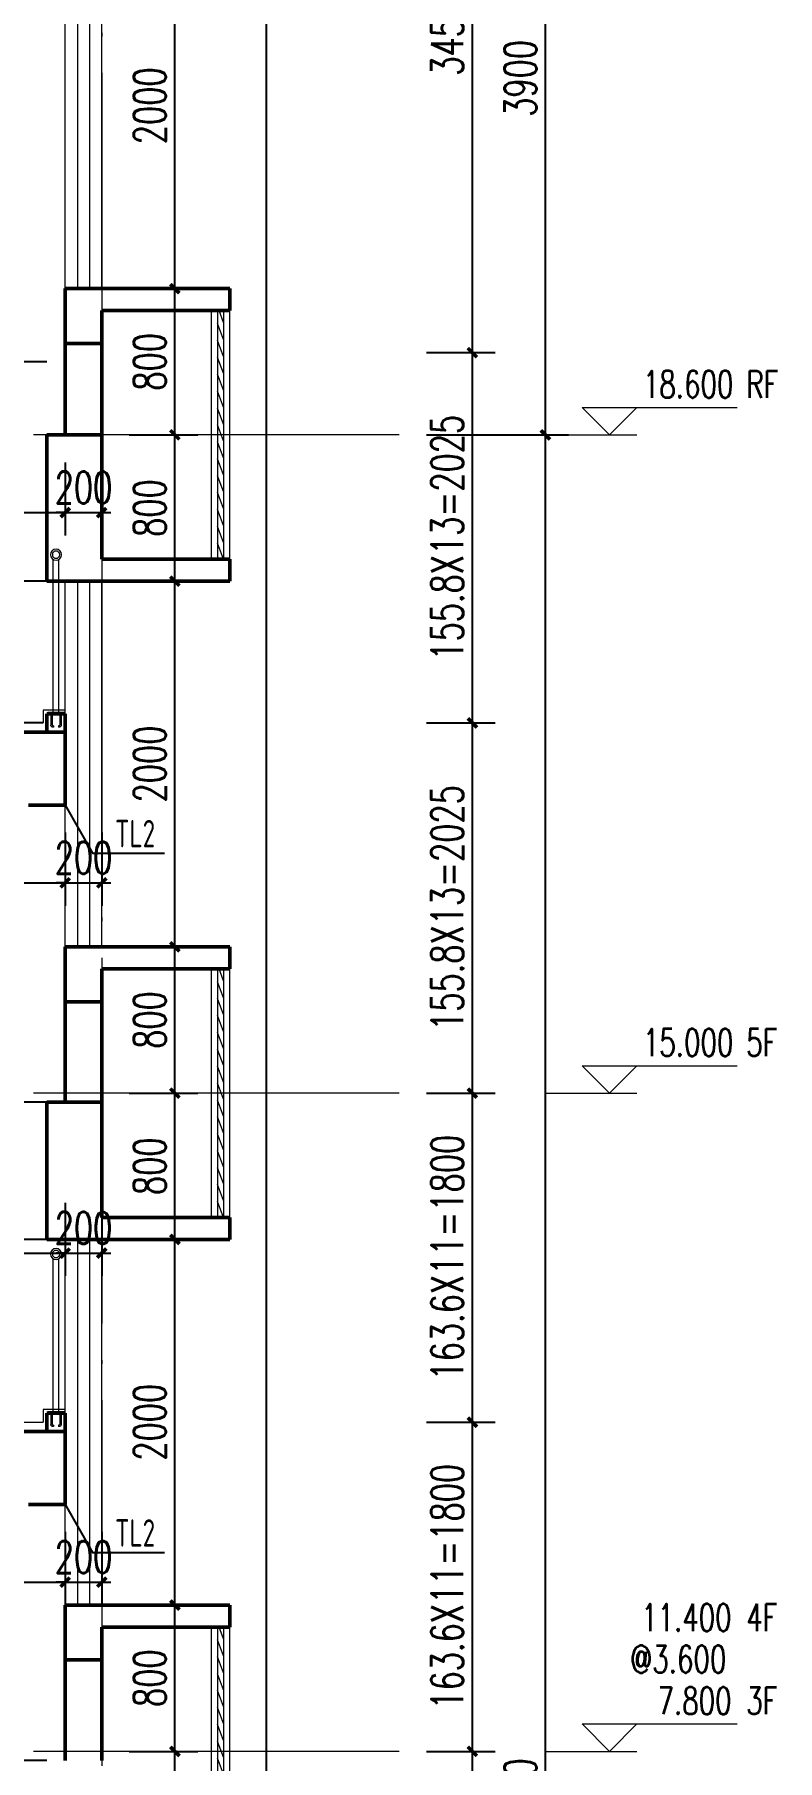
# Model space of a CAD drawing. Extents: x 3968514 to 5230306, y -516551 to -228246.
# Drawn here: x 5146076 to 5150140, y -477822 to -468382 of the extents above; entities that cross this region are included whole.
import ezdxf
from ezdxf.enums import TextEntityAlignment as Align

# ---------------------------------------------------------------- set-up
doc = ezdxf.new("R2010")
doc.units = 0
doc.header["$LTSCALE"] = 1000
doc.header["$MEASUREMENT"] = 0
doc.linetypes.add('DOTE', pattern=[2.42, 2, -0.2, 0.02, -0.2])
for name, color, linetype, lineweight in [('2-立面栏杆', 109, 'Continuous', 9), ('3-粉刷线', 71, 'Continuous', 13), ('DIM_ELEV', 3, 'Continuous', 15), ('DOTE', 1, 'DOTE', 9), ('PUB_DIM', 3, 'Continuous', 15), ('WALL', 140, 'Continuous', 50), ('WINDOW', 2, 'Continuous', 20)]:
    doc.layers.add(name, color=color, linetype=linetype, lineweight=lineweight)
for name, color, linetype in [('JG-大样-文字', 3, 'Continuous'), ('PUB_TEXT', 7, 'Continuous'), ('S_E_STAIR', 4, 'Continuous'), ('STAIR', 2, 'Continuous')]:
    doc.layers.add(name, color=color, linetype=linetype)
doc.styles.add('_TCH_DIM', font='SIMPLEX', dxfattribs={"bigfont": 'GBCBIG'})
doc.styles.add('DIM_FONT', font='SIMPLEX', dxfattribs={"width": 0.7, "bigfont": 'GBCBIG'})
doc.styles.add('TSSD', font='tssdeng.shx', dxfattribs={"bigfont": 'hztxt.shx'})
doc.dimstyles.new('_TCH_ARCH&&50', dxfattribs={"dimscale": 0.5, "dimtxt": 350, "dimasz": 100, "dimexe": 250, "dimexo": 300, "dimgap": 100, "dimtad": 1, "dimdec": 0, "dimzin": 0, "dimdsep": 46, "dimtxsty": 'DIM_FONT', "dimblk": 'ARCHTICK', "dimcen": 0.09, "dimclrt": 7, "dimazin": 2, "dimtfac": 1, "dimtdec": 0, "dimtix": 1, "dimtmove": 2, "dimatfit": 3, "dimfxl": 1, "dimtolj": 1, "dimtzin": 0, "dimarcsym": 0})

# ---------------------------------------------------------------- blocks, each defined once
blk = doc.blocks.new('A$C08226AEC')
at = {"layer": '2-立面栏杆'}
h = blk.add_hatch(dxfattribs=at)
h.set_pattern_fill('ANSI32', color=256, scale=2, style=0)
h.set_pattern_definition([(45, (-6375743.095, 2508446.9335), (-6.735192091, 6.735192091), []), (45, (-6375738.605, 2508446.9335), (-6.735192091, 6.735192091), [])])
h.paths.add_polyline_path([(-194.9, 226), (-194.9, 220), (-104.9, 220), (-104.9, 226)])
for p, q in [((-178.9, 220), (-178.9, 158)), ((-170.9, 220), (-170.9, 158)), ((-128.9, 220), (-128.9, 158)), ((-120.9, 220), (-120.9, 158)), ((-166.9, 154), (-162.9, 154)), ((-166.9, 146), (-162.9, 146)), ((-162.9, 154), (-162.9, 146)), ((-136.9, 154), (-136.9, 146)), ((-136.9, 154), (-132.9, 154)), ((-136.9, 146), (-132.9, 146))]:
    blk.add_line(p, q, dxfattribs=at)
for points in [[(-164.9, 226), (-164.9, 1064)], [(-134.9, 226), (-134.9, 1064)]]:
    blk.add_lwpolyline(points, dxfattribs=at)
blk.add_lwpolyline([(-194.9, 226), (-104.9, 226), (-104.9, 220), (-194.9, 220)], close=True, dxfattribs=at)
for radius in [30, 20]:
    blk.add_circle((-149.9, 1090), radius, dxfattribs=at)
for centre, radius, start, end in [((-166.9, 158), 12, 180, 270), ((-166.9, 158), 4, 180, 270), ((-132.9, 158), 4, 270, 0), ((-132.9, 158), 12, 270, 0)]:
    blk.add_arc(centre, radius, start, end, dxfattribs=at)
at = {"layer": 'WALL'}
for p, q in [((-99.9, 220), (-199.9, 220)), ((-199.9, 220), (-199.9, 120)), ((-99.9, 120), (-99.9, 220)), ((-199.9, 120), (-99.9, 120))]:
    blk.add_line(p, q, dxfattribs=at)
blk = doc.blocks.new('$TCHSYS$WIN2D')
for p, q in [((-0.5, 0.5), (0.5, 0.5)), ((-0.5, 0.5), (-0.5, -0.5)), ((0.5, 0.5), (0.5, -0.5)), ((0.5, 0.1667), (-0.5, 0.1667)), ((0.5, -0.1667), (-0.5, -0.1667)), ((-0.5, -0.5), (0.5, -0.5))]:
    blk.add_line(p, q)
blk = doc.blocks.new('$WINLIB2D$00000039')
at = {"color": 0}
for points in [[(-0.5, 0.5), (-0.5, -0.5)], [(0.5, 0.5), (-0.5, 0.5)], [(0.5, -0.5), (0.5, 0.5)], [(-0.5, 0.1667), (0.5, 0.1667)], [(-0.3839, -0.1667), (-0.448, 0.1667)], [(-0.3159, -0.1667), (-0.38, 0.1667)], [(-0.2479, -0.1667), (-0.312, 0.1667)], [(-0.1799, -0.1667), (-0.244, 0.1667)], [(-0.1119, -0.1667), (-0.176, 0.1667)], [(-0.0439, -0.1667), (-0.108, 0.1667)], [(0.0241, -0.1667), (-0.04, 0.1667)], [(0.0921, -0.1667), (0.028, 0.1667)], [(0.16, -0.1667), (0.0959, 0.1667)], [(0.228, -0.1667), (0.1639, 0.1667)], [(0.296, -0.1667), (0.2319, 0.1667)], [(0.364, -0.1667), (0.2999, 0.1667)], [(0.432, -0.1667), (0.3679, 0.1667)], [(0.5, -0.1667), (0.4359, 0.1667)], [(-0.4519, -0.1667), (-0.5, 0.0836)], [(-0.5, -0.1667), (0.5, -0.1667)], [(0.5, -0.5), (-0.5, -0.5)]]:
    blk.add_lwpolyline(points, dxfattribs=at)
blk = doc.blocks.new('_ArchTick')
at = {"color": 0, "linetype": 'ByBlock', "const_width": 0.4}
blk.add_lwpolyline([(-0.5, -0.5), (0.5, 0.5)], dxfattribs=at)
blk = doc.blocks.new('*D897')
at = {"layer": 'Defpoints', "color": 0, "transparency": 16777216}
for p in [(5146443.6, -477771.7), (5146843.6, -477771.7), (5146443.6, -478571.6)]:
    blk.add_point(p, dxfattribs=at)
at = {"layer": 'PUB_DIM', "color": 0, "lineweight": -2, "transparency": 16777216}
for p, q in [((5146593.6, -477771.7), (5146968.6, -477771.7)), ((5146843.6, -478571.6), (5146843.6, -477771.7)), ((5146593.6, -478571.6), (5146968.6, -478571.6))]:
    blk.add_line(p, q, dxfattribs=at)
at = {"layer": 'PUB_DIM', "color": 0, "lineweight": -2, "transparency": 16777216, "xscale": 50, "yscale": 50, "zscale": 50}
for p, rotation in [((5146843.6, -477771.7), 90), ((5146843.6, -478571.6), 270)]:
    blk.add_blockref('_ArchTick', p, dxfattribs=dict(at, rotation=rotation))
at = {"layer": 'PUB_DIM', "color": 7, "transparency": 16777216, "insert": (5146706.1, -478171.7), "char_height": 175, "attachment_point": 5, "rotation": 90, "style": 'DIM_FONT'}
blk.add_mtext('\\A1;800', dxfattribs=at)
blk = doc.blocks.new('*D898')
at = {"layer": 'Defpoints', "color": 0, "transparency": 16777216}
for p in [(5146443.6, -476971.6), (5146843.6, -476971.6), (5146443.6, -477771.7)]:
    blk.add_point(p, dxfattribs=at)
at = {"layer": 'PUB_DIM', "color": 0, "lineweight": -2, "transparency": 16777216}
for p, q in [((5146593.6, -476971.6), (5146968.6, -476971.6)), ((5146843.6, -477771.7), (5146843.6, -476971.6)), ((5146593.6, -477771.7), (5146968.6, -477771.7))]:
    blk.add_line(p, q, dxfattribs=at)
at = {"layer": 'PUB_DIM', "color": 0, "lineweight": -2, "transparency": 16777216, "xscale": 50, "yscale": 50, "zscale": 50}
for p, rotation in [((5146843.6, -476971.6), 90), ((5146843.6, -477771.7), 270)]:
    blk.add_blockref('_ArchTick', p, dxfattribs=dict(at, rotation=rotation))
at = {"layer": 'PUB_DIM', "color": 7, "transparency": 16777216, "insert": (5146706.1, -477371.6), "char_height": 175, "attachment_point": 5, "rotation": 90, "style": 'DIM_FONT'}
blk.add_mtext('\\A1;800', dxfattribs=at)
blk = doc.blocks.new('*D899')
at = {"layer": 'Defpoints', "color": 0, "transparency": 16777216}
for p in [(5146443.6, -474971.7), (5146843.6, -474971.7), (5146443.6, -476971.6)]:
    blk.add_point(p, dxfattribs=at)
at = {"layer": 'PUB_DIM', "color": 0, "lineweight": -2, "transparency": 16777216}
for p, q in [((5146593.6, -474971.7), (5146968.6, -474971.7)), ((5146843.6, -476971.6), (5146843.6, -474971.7)), ((5146593.6, -476971.6), (5146968.6, -476971.6))]:
    blk.add_line(p, q, dxfattribs=at)
at = {"layer": 'PUB_DIM', "color": 0, "lineweight": -2, "transparency": 16777216, "xscale": 50, "yscale": 50, "zscale": 50}
for p, rotation in [((5146843.6, -474971.7), 90), ((5146843.6, -476971.6), 270)]:
    blk.add_blockref('_ArchTick', p, dxfattribs=dict(at, rotation=rotation))
at = {"layer": 'PUB_DIM', "color": 7, "transparency": 16777216, "insert": (5146706.1, -475971.6), "char_height": 175, "attachment_point": 5, "rotation": 90, "style": 'DIM_FONT'}
blk.add_mtext('\\A1;2000', dxfattribs=at)
blk = doc.blocks.new('*D900')
at = {"layer": 'Defpoints', "color": 0, "transparency": 16777216}
for p in [(5146443.6, -474171.7), (5146843.6, -474171.7), (5146443.6, -474971.7)]:
    blk.add_point(p, dxfattribs=at)
at = {"layer": 'PUB_DIM', "color": 0, "lineweight": -2, "transparency": 16777216}
for p, q in [((5146593.6, -474171.7), (5146968.6, -474171.7)), ((5146843.6, -474971.7), (5146843.6, -474171.7)), ((5146593.6, -474971.7), (5146968.6, -474971.7))]:
    blk.add_line(p, q, dxfattribs=at)
at = {"layer": 'PUB_DIM', "color": 0, "lineweight": -2, "transparency": 16777216, "xscale": 50, "yscale": 50, "zscale": 50}
for p, rotation in [((5146843.6, -474171.7), 90), ((5146843.6, -474971.7), 270)]:
    blk.add_blockref('_ArchTick', p, dxfattribs=dict(at, rotation=rotation))
at = {"layer": 'PUB_DIM', "color": 7, "transparency": 16777216, "insert": (5146706.1, -474571.7), "char_height": 175, "attachment_point": 5, "rotation": 90, "style": 'DIM_FONT'}
blk.add_mtext('\\A1;800', dxfattribs=at)
blk = doc.blocks.new('*D901')
at = {"layer": 'Defpoints', "color": 0, "transparency": 16777216}
for p in [(5146443.6, -473371.7), (5146843.6, -473371.7), (5146443.6, -474171.7)]:
    blk.add_point(p, dxfattribs=at)
at = {"layer": 'PUB_DIM', "color": 0, "lineweight": -2, "transparency": 16777216}
for p, q in [((5146593.6, -473371.7), (5146968.6, -473371.7)), ((5146843.6, -474171.7), (5146843.6, -473371.7)), ((5146593.6, -474171.7), (5146968.6, -474171.7))]:
    blk.add_line(p, q, dxfattribs=at)
at = {"layer": 'PUB_DIM', "color": 0, "lineweight": -2, "transparency": 16777216, "xscale": 50, "yscale": 50, "zscale": 50}
for p, rotation in [((5146843.6, -473371.7), 90), ((5146843.6, -474171.7), 270)]:
    blk.add_blockref('_ArchTick', p, dxfattribs=dict(at, rotation=rotation))
at = {"layer": 'PUB_DIM', "color": 7, "transparency": 16777216, "insert": (5146706.1, -473771.7), "char_height": 175, "attachment_point": 5, "rotation": 90, "style": 'DIM_FONT'}
blk.add_mtext('\\A1;800', dxfattribs=at)
blk = doc.blocks.new('*D902')
at = {"layer": 'Defpoints', "color": 0, "transparency": 16777216}
for p in [(5146443.6, -471371.7), (5146843.6, -471371.7), (5146443.6, -473371.7)]:
    blk.add_point(p, dxfattribs=at)
at = {"layer": 'PUB_DIM', "color": 0, "lineweight": -2, "transparency": 16777216}
for p, q in [((5146593.6, -471371.7), (5146968.6, -471371.7)), ((5146843.6, -473371.7), (5146843.6, -471371.7)), ((5146593.6, -473371.7), (5146968.6, -473371.7))]:
    blk.add_line(p, q, dxfattribs=at)
at = {"layer": 'PUB_DIM', "color": 0, "lineweight": -2, "transparency": 16777216, "xscale": 50, "yscale": 50, "zscale": 50}
for p, rotation in [((5146843.6, -471371.7), 90), ((5146843.6, -473371.7), 270)]:
    blk.add_blockref('_ArchTick', p, dxfattribs=dict(at, rotation=rotation))
at = {"layer": 'PUB_DIM', "color": 7, "transparency": 16777216, "insert": (5146706.1, -472371.7), "char_height": 175, "attachment_point": 5, "rotation": 90, "style": 'DIM_FONT'}
blk.add_mtext('\\A1;2000', dxfattribs=at)
blk = doc.blocks.new('*D903')
at = {"layer": 'Defpoints', "color": 0, "transparency": 16777216}
for p in [(5146443.6, -470571.7), (5146843.6, -470571.7), (5146443.6, -471371.7)]:
    blk.add_point(p, dxfattribs=at)
at = {"layer": 'PUB_DIM', "color": 0, "lineweight": -2, "transparency": 16777216}
for p, q in [((5146593.6, -470571.7), (5146968.6, -470571.7)), ((5146843.6, -471371.7), (5146843.6, -470571.7)), ((5146593.6, -471371.7), (5146968.6, -471371.7))]:
    blk.add_line(p, q, dxfattribs=at)
at = {"layer": 'PUB_DIM', "color": 0, "lineweight": -2, "transparency": 16777216, "xscale": 50, "yscale": 50, "zscale": 50}
for p, rotation in [((5146843.6, -470571.7), 90), ((5146843.6, -471371.7), 270)]:
    blk.add_blockref('_ArchTick', p, dxfattribs=dict(at, rotation=rotation))
at = {"layer": 'PUB_DIM', "color": 7, "transparency": 16777216, "insert": (5146706.1, -470971.7), "char_height": 175, "attachment_point": 5, "rotation": 90, "style": 'DIM_FONT'}
blk.add_mtext('\\A1;800', dxfattribs=at)
blk = doc.blocks.new('*D904')
at = {"layer": 'Defpoints', "color": 0, "transparency": 16777216}
for p in [(5146443.6, -469771.7), (5146843.6, -469771.7), (5146443.6, -470571.7)]:
    blk.add_point(p, dxfattribs=at)
at = {"layer": 'PUB_DIM', "color": 0, "lineweight": -2, "transparency": 16777216}
for p, q in [((5146593.6, -469771.7), (5146968.6, -469771.7)), ((5146843.6, -470571.7), (5146843.6, -469771.7)), ((5146593.6, -470571.7), (5146968.6, -470571.7))]:
    blk.add_line(p, q, dxfattribs=at)
at = {"layer": 'PUB_DIM', "color": 0, "lineweight": -2, "transparency": 16777216, "xscale": 50, "yscale": 50, "zscale": 50}
for p, rotation in [((5146843.6, -469771.7), 90), ((5146843.6, -470571.7), 270)]:
    blk.add_blockref('_ArchTick', p, dxfattribs=dict(at, rotation=rotation))
at = {"layer": 'PUB_DIM', "color": 7, "transparency": 16777216, "insert": (5146706.1, -470171.7), "char_height": 175, "attachment_point": 5, "rotation": 90, "style": 'DIM_FONT'}
blk.add_mtext('\\A1;800', dxfattribs=at)
blk = doc.blocks.new('*D905')
at = {"layer": 'Defpoints', "color": 0, "transparency": 16777216}
for p in [(5146443.6, -467771.7), (5146843.6, -467771.7), (5146443.6, -469771.7)]:
    blk.add_point(p, dxfattribs=at)
at = {"layer": 'PUB_DIM', "color": 0, "lineweight": -2, "transparency": 16777216}
for p, q in [((5146593.6, -467771.7), (5146968.6, -467771.7)), ((5146843.6, -469771.7), (5146843.6, -467771.7)), ((5146593.6, -469771.7), (5146968.6, -469771.7))]:
    blk.add_line(p, q, dxfattribs=at)
at = {"layer": 'PUB_DIM', "color": 0, "lineweight": -2, "transparency": 16777216, "xscale": 50, "yscale": 50, "zscale": 50}
for p, rotation in [((5146843.6, -467771.7), 90), ((5146843.6, -469771.7), 270)]:
    blk.add_blockref('_ArchTick', p, dxfattribs=dict(at, rotation=rotation))
at = {"layer": 'PUB_DIM', "color": 7, "transparency": 16777216, "insert": (5146706.1, -468771.7), "char_height": 175, "attachment_point": 5, "rotation": 90, "style": 'DIM_FONT'}
blk.add_mtext('\\A1;2000', dxfattribs=at)
blk = doc.blocks.new('*D909')
at = {"layer": 'Defpoints', "color": 0, "transparency": 16777216}
for p in [(5146243.6, -470571.7), (5146443.6, -470571.7), (5146443.6, -470996.7)]:
    blk.add_point(p, dxfattribs=at)
at = {"layer": 'PUB_DIM', "color": 0, "lineweight": -2, "transparency": 16777216}
for p, q in [((5146243.6, -470721.7), (5146243.6, -471121.7)), ((5146443.6, -470721.7), (5146443.6, -471121.7)), ((5146243.6, -470996.7), (5146193.6, -470996.7)), ((5146243.6, -470996.7), (5146443.6, -470996.7)), ((5146443.6, -470996.7), (5146493.6, -470996.7))]:
    blk.add_line(p, q, dxfattribs=at)
at = {"layer": 'PUB_DIM', "color": 0, "lineweight": -2, "transparency": 16777216, "xscale": 50, "yscale": 50, "zscale": 50}
blk.add_blockref('_ArchTick', (5146243.6, -470996.7), dxfattribs=at)
at = {"layer": 'PUB_DIM', "color": 0, "lineweight": -2, "transparency": 16777216, "xscale": 50, "yscale": 50, "zscale": 50, "rotation": 180}
blk.add_blockref('_ArchTick', (5146443.6, -470996.7), dxfattribs=at)
at = {"layer": 'PUB_DIM', "color": 7, "transparency": 16777216, "insert": (5146343.6, -470859.2), "char_height": 175, "attachment_point": 5, "style": 'DIM_FONT'}
blk.add_mtext('\\A1;200', dxfattribs=at)
blk = doc.blocks.new('*D910')
at = {"layer": 'Defpoints', "color": 0, "transparency": 16777216}
for p in [(5144643.7, -470571.7), (5146243.6, -470571.7), (5146243.6, -470996.7)]:
    blk.add_point(p, dxfattribs=at)
at = {"layer": 'PUB_DIM', "color": 0, "lineweight": -2, "transparency": 16777216}
for p, q in [((5144643.7, -470721.7), (5144643.7, -471121.7)), ((5146243.6, -470721.7), (5146243.6, -471121.7)), ((5144643.7, -470996.7), (5146243.6, -470996.7))]:
    blk.add_line(p, q, dxfattribs=at)
at = {"layer": 'PUB_DIM', "color": 0, "lineweight": -2, "transparency": 16777216, "xscale": 50, "yscale": 50, "zscale": 50, "rotation": 180}
blk.add_blockref('_ArchTick', (5144643.7, -470996.7), dxfattribs=at)
at = {"layer": 'PUB_DIM', "color": 0, "lineweight": -2, "transparency": 16777216, "xscale": 50, "yscale": 50, "zscale": 50}
blk.add_blockref('_ArchTick', (5146243.6, -470996.7), dxfattribs=at)
at = {"layer": 'PUB_DIM', "color": 7, "transparency": 16777216, "insert": (5145443.7, -470859.2), "char_height": 175, "attachment_point": 5, "style": 'DIM_FONT'}
blk.add_mtext('\\A1;1600', dxfattribs=at)
blk = doc.blocks.new('*D914')
at = {"layer": 'Defpoints', "color": 0, "transparency": 16777216}
for p in [(5146243.6, -472596.7), (5146443.6, -472596.7), (5146443.6, -473021.7)]:
    blk.add_point(p, dxfattribs=at)
at = {"layer": 'PUB_DIM', "color": 0, "lineweight": -2, "transparency": 16777216}
for p, q in [((5146243.6, -472746.7), (5146243.6, -473146.7)), ((5146443.6, -472746.7), (5146443.6, -473146.7)), ((5146243.6, -473021.7), (5146193.6, -473021.7)), ((5146243.6, -473021.7), (5146443.6, -473021.7)), ((5146443.6, -473021.7), (5146493.6, -473021.7))]:
    blk.add_line(p, q, dxfattribs=at)
at = {"layer": 'PUB_DIM', "color": 0, "lineweight": -2, "transparency": 16777216, "xscale": 50, "yscale": 50, "zscale": 50}
blk.add_blockref('_ArchTick', (5146243.6, -473021.7), dxfattribs=at)
at = {"layer": 'PUB_DIM', "color": 0, "lineweight": -2, "transparency": 16777216, "xscale": 50, "yscale": 50, "zscale": 50, "rotation": 180}
blk.add_blockref('_ArchTick', (5146443.6, -473021.7), dxfattribs=at)
at = {"layer": 'PUB_DIM', "color": 7, "transparency": 16777216, "insert": (5146343.6, -472884.2), "char_height": 175, "attachment_point": 5, "style": 'DIM_FONT'}
blk.add_mtext('\\A1;200', dxfattribs=at)
blk = doc.blocks.new('*D915')
at = {"layer": 'Defpoints', "color": 0, "transparency": 16777216}
for p in [(5144643.7, -472596.7), (5146243.6, -472596.7), (5146243.6, -473021.7)]:
    blk.add_point(p, dxfattribs=at)
at = {"layer": 'PUB_DIM', "color": 0, "lineweight": -2, "transparency": 16777216}
for p, q in [((5144643.7, -472746.7), (5144643.7, -473146.7)), ((5146243.6, -472746.7), (5146243.6, -473146.7)), ((5144643.7, -473021.7), (5146243.6, -473021.7))]:
    blk.add_line(p, q, dxfattribs=at)
at = {"layer": 'PUB_DIM', "color": 0, "lineweight": -2, "transparency": 16777216, "xscale": 50, "yscale": 50, "zscale": 50, "rotation": 180}
blk.add_blockref('_ArchTick', (5144643.7, -473021.7), dxfattribs=at)
at = {"layer": 'PUB_DIM', "color": 0, "lineweight": -2, "transparency": 16777216, "xscale": 50, "yscale": 50, "zscale": 50}
blk.add_blockref('_ArchTick', (5146243.6, -473021.7), dxfattribs=at)
at = {"layer": 'PUB_DIM', "color": 7, "transparency": 16777216, "insert": (5145443.7, -472884.2), "char_height": 175, "attachment_point": 5, "style": 'DIM_FONT'}
blk.add_mtext('\\A1;1600', dxfattribs=at)
blk = doc.blocks.new('*D919')
at = {"layer": 'Defpoints', "color": 0, "transparency": 16777216}
for p in [(5146243.6, -474621.7), (5146443.6, -474621.7), (5146443.6, -475046.7)]:
    blk.add_point(p, dxfattribs=at)
at = {"layer": 'PUB_DIM', "color": 0, "lineweight": -2, "transparency": 16777216}
for p, q in [((5146243.6, -474771.7), (5146243.6, -475171.7)), ((5146443.6, -474771.7), (5146443.6, -475171.7)), ((5146243.6, -475046.7), (5146193.6, -475046.7)), ((5146243.6, -475046.7), (5146443.6, -475046.7)), ((5146443.6, -475046.7), (5146493.6, -475046.7))]:
    blk.add_line(p, q, dxfattribs=at)
at = {"layer": 'PUB_DIM', "color": 0, "lineweight": -2, "transparency": 16777216, "xscale": 50, "yscale": 50, "zscale": 50}
blk.add_blockref('_ArchTick', (5146243.6, -475046.7), dxfattribs=at)
at = {"layer": 'PUB_DIM', "color": 0, "lineweight": -2, "transparency": 16777216, "xscale": 50, "yscale": 50, "zscale": 50, "rotation": 180}
blk.add_blockref('_ArchTick', (5146443.6, -475046.7), dxfattribs=at)
at = {"layer": 'PUB_DIM', "color": 7, "transparency": 16777216, "insert": (5146343.6, -474909.2), "char_height": 175, "attachment_point": 5, "style": 'DIM_FONT'}
blk.add_mtext('\\A1;200', dxfattribs=at)
blk = doc.blocks.new('*D920')
at = {"layer": 'Defpoints', "color": 0, "transparency": 16777216}
for p in [(5144123.7, -474621.7), (5146243.6, -474621.7), (5146243.6, -475046.7)]:
    blk.add_point(p, dxfattribs=at)
at = {"layer": 'PUB_DIM', "color": 0, "lineweight": -2, "transparency": 16777216}
for p, q in [((5144123.7, -474771.7), (5144123.7, -475171.7)), ((5146243.6, -474771.7), (5146243.6, -475171.7)), ((5144123.7, -475046.7), (5146243.6, -475046.7))]:
    blk.add_line(p, q, dxfattribs=at)
at = {"layer": 'PUB_DIM', "color": 0, "lineweight": -2, "transparency": 16777216, "xscale": 50, "yscale": 50, "zscale": 50, "rotation": 180}
blk.add_blockref('_ArchTick', (5144123.7, -475046.7), dxfattribs=at)
at = {"layer": 'PUB_DIM', "color": 0, "lineweight": -2, "transparency": 16777216, "xscale": 50, "yscale": 50, "zscale": 50}
blk.add_blockref('_ArchTick', (5146243.6, -475046.7), dxfattribs=at)
at = {"layer": 'PUB_DIM', "color": 7, "transparency": 16777216, "insert": (5145183.7, -474909.2), "char_height": 175, "attachment_point": 5, "style": 'DIM_FONT'}
blk.add_mtext('\\A1;2120', dxfattribs=at)
blk = doc.blocks.new('*D924')
at = {"layer": 'Defpoints', "color": 0, "transparency": 16777216}
for p in [(5146243.6, -476421.6), (5146443.6, -476421.6), (5146443.6, -476846.6)]:
    blk.add_point(p, dxfattribs=at)
at = {"layer": 'PUB_DIM', "color": 0, "lineweight": -2, "transparency": 16777216}
for p, q in [((5146243.6, -476571.6), (5146243.6, -476971.6)), ((5146443.6, -476571.6), (5146443.6, -476971.6)), ((5146243.6, -476846.6), (5146193.6, -476846.6)), ((5146243.6, -476846.6), (5146443.6, -476846.6)), ((5146443.6, -476846.6), (5146493.6, -476846.6))]:
    blk.add_line(p, q, dxfattribs=at)
at = {"layer": 'PUB_DIM', "color": 0, "lineweight": -2, "transparency": 16777216, "xscale": 50, "yscale": 50, "zscale": 50}
blk.add_blockref('_ArchTick', (5146243.6, -476846.6), dxfattribs=at)
at = {"layer": 'PUB_DIM', "color": 0, "lineweight": -2, "transparency": 16777216, "xscale": 50, "yscale": 50, "zscale": 50, "rotation": 180}
blk.add_blockref('_ArchTick', (5146443.6, -476846.6), dxfattribs=at)
at = {"layer": 'PUB_DIM', "color": 7, "transparency": 16777216, "insert": (5146343.6, -476709.1), "char_height": 175, "attachment_point": 5, "style": 'DIM_FONT'}
blk.add_mtext('\\A1;200', dxfattribs=at)
blk = doc.blocks.new('*D925')
at = {"layer": 'Defpoints', "color": 0, "transparency": 16777216}
for p in [(5144123.7, -476421.6), (5146243.6, -476421.6), (5146243.6, -476846.6)]:
    blk.add_point(p, dxfattribs=at)
at = {"layer": 'PUB_DIM', "color": 0, "lineweight": -2, "transparency": 16777216}
for p, q in [((5144123.7, -476571.6), (5144123.7, -476971.6)), ((5146243.6, -476571.6), (5146243.6, -476971.6)), ((5144123.7, -476846.6), (5146243.6, -476846.6))]:
    blk.add_line(p, q, dxfattribs=at)
at = {"layer": 'PUB_DIM', "color": 0, "lineweight": -2, "transparency": 16777216, "xscale": 50, "yscale": 50, "zscale": 50, "rotation": 180}
blk.add_blockref('_ArchTick', (5144123.7, -476846.6), dxfattribs=at)
at = {"layer": 'PUB_DIM', "color": 0, "lineweight": -2, "transparency": 16777216, "xscale": 50, "yscale": 50, "zscale": 50}
blk.add_blockref('_ArchTick', (5146243.6, -476846.6), dxfattribs=at)
at = {"layer": 'PUB_DIM', "color": 7, "transparency": 16777216, "insert": (5145183.7, -476709.1), "char_height": 175, "attachment_point": 5, "style": 'DIM_FONT'}
blk.add_mtext('\\A1;2120', dxfattribs=at)
blk = doc.blocks.new('*D951')
at = {"layer": 'Defpoints', "color": 0, "transparency": 16777216}
for p in [(5148070.7, -466671.7), (5148870.7, -466671.7), (5148070.7, -470571.7)]:
    blk.add_point(p, dxfattribs=at)
at = {"layer": 'PUB_DIM', "color": 0, "lineweight": -2, "transparency": 16777216}
for p, q in [((5148220.7, -466671.7), (5148995.7, -466671.7)), ((5148870.7, -470571.7), (5148870.7, -466671.7)), ((5148220.7, -470571.7), (5148995.7, -470571.7))]:
    blk.add_line(p, q, dxfattribs=at)
at = {"layer": 'PUB_DIM', "color": 0, "lineweight": -2, "transparency": 16777216, "xscale": 50, "yscale": 50, "zscale": 50}
for p, rotation in [((5148870.7, -466671.7), 90), ((5148870.7, -470571.7), 270)]:
    blk.add_blockref('_ArchTick', p, dxfattribs=dict(at, rotation=rotation))
at = {"layer": 'PUB_DIM', "color": 7, "transparency": 16777216, "insert": (5148733.2, -468621.7), "char_height": 175, "attachment_point": 5, "rotation": 90, "style": 'DIM_FONT'}
blk.add_mtext('\\A1;3900', dxfattribs=at)
blk = doc.blocks.new('*D952')
at = {"layer": 'Defpoints', "color": 0, "transparency": 16777216}
for p in [(5148070.7, -470571.7), (5148870.7, -470571.7), (5148070.7, -485571.7)]:
    blk.add_point(p, dxfattribs=at)
at = {"layer": 'PUB_DIM', "color": 0, "lineweight": -2, "transparency": 16777216}
for p, q in [((5148220.7, -470571.7), (5148995.7, -470571.7)), ((5148870.7, -485571.7), (5148870.7, -470571.7)), ((5148220.7, -485571.7), (5148995.7, -485571.7))]:
    blk.add_line(p, q, dxfattribs=at)
at = {"layer": 'PUB_DIM', "color": 0, "lineweight": -2, "transparency": 16777216, "xscale": 50, "yscale": 50, "zscale": 50}
for p, rotation in [((5148870.7, -470571.7), 90), ((5148870.7, -485571.7), 270)]:
    blk.add_blockref('_ArchTick', p, dxfattribs=dict(at, rotation=rotation))
at = {"layer": 'PUB_DIM', "color": 7, "transparency": 16777216, "insert": (5148733.2, -478071.7), "char_height": 175, "attachment_point": 5, "rotation": 90, "style": 'DIM_FONT'}
blk.add_mtext('\\A1;15000', dxfattribs=at)
blk = doc.blocks.new('*D955')
at = {"layer": 'Defpoints', "color": 0, "transparency": 16777216}
for p in [(5148070.7, -466671.7), (5148470.7, -466671.7), (5148070.7, -470121.7)]:
    blk.add_point(p, dxfattribs=at)
at = {"layer": 'PUB_DIM', "color": 0, "lineweight": -2, "transparency": 16777216}
for p, q in [((5148220.7, -466671.7), (5148595.7, -466671.7)), ((5148470.7, -470121.7), (5148470.7, -466671.7)), ((5148220.7, -470121.7), (5148595.7, -470121.7))]:
    blk.add_line(p, q, dxfattribs=at)
at = {"layer": 'PUB_DIM', "color": 0, "lineweight": -2, "transparency": 16777216, "xscale": 50, "yscale": 50, "zscale": 50}
for p, rotation in [((5148470.7, -466671.7), 90), ((5148470.7, -470121.7), 270)]:
    blk.add_blockref('_ArchTick', p, dxfattribs=dict(at, rotation=rotation))
at = {"layer": 'PUB_DIM', "color": 7, "transparency": 16777216, "insert": (5148333.2, -468396.7), "char_height": 175, "attachment_point": 5, "rotation": 90, "style": 'DIM_FONT'}
blk.add_mtext('\\A1;3450', dxfattribs=at)
blk = doc.blocks.new('*D956')
at = {"layer": 'Defpoints', "color": 0, "transparency": 16777216}
for p in [(5148070.7, -470121.7), (5148470.7, -470121.7), (5148070.7, -472146.7)]:
    blk.add_point(p, dxfattribs=at)
at = {"layer": 'PUB_DIM', "color": 0, "lineweight": -2, "transparency": 16777216}
for p, q in [((5148220.7, -470121.7), (5148595.7, -470121.7)), ((5148470.7, -472146.7), (5148470.7, -470121.7)), ((5148220.7, -472146.7), (5148595.7, -472146.7))]:
    blk.add_line(p, q, dxfattribs=at)
at = {"layer": 'PUB_DIM', "color": 0, "lineweight": -2, "transparency": 16777216, "xscale": 50, "yscale": 50, "zscale": 50}
for p, rotation in [((5148470.7, -470121.7), 90), ((5148470.7, -472146.7), 270)]:
    blk.add_blockref('_ArchTick', p, dxfattribs=dict(at, rotation=rotation))
at = {"layer": 'PUB_DIM', "color": 7, "transparency": 16777216, "insert": (5148333.2, -471134.2), "char_height": 175, "attachment_point": 5, "rotation": 90, "style": 'DIM_FONT'}
blk.add_mtext('\\A1;155.8X13=2025', dxfattribs=at)
blk = doc.blocks.new('*D957')
at = {"layer": 'Defpoints', "color": 0, "transparency": 16777216}
for p in [(5148070.7, -472146.7), (5148470.7, -472146.7), (5148070.7, -474171.7)]:
    blk.add_point(p, dxfattribs=at)
at = {"layer": 'PUB_DIM', "color": 0, "lineweight": -2, "transparency": 16777216}
for p, q in [((5148220.7, -472146.7), (5148595.7, -472146.7)), ((5148470.7, -474171.7), (5148470.7, -472146.7)), ((5148220.7, -474171.7), (5148595.7, -474171.7))]:
    blk.add_line(p, q, dxfattribs=at)
at = {"layer": 'PUB_DIM', "color": 0, "lineweight": -2, "transparency": 16777216, "xscale": 50, "yscale": 50, "zscale": 50}
for p, rotation in [((5148470.7, -472146.7), 90), ((5148470.7, -474171.7), 270)]:
    blk.add_blockref('_ArchTick', p, dxfattribs=dict(at, rotation=rotation))
at = {"layer": 'PUB_DIM', "color": 7, "transparency": 16777216, "insert": (5148333.2, -473159.2), "char_height": 175, "attachment_point": 5, "rotation": 90, "style": 'DIM_FONT'}
blk.add_mtext('\\A1;155.8X13=2025', dxfattribs=at)
blk = doc.blocks.new('*D958')
at = {"layer": 'Defpoints', "color": 0, "transparency": 16777216}
for p in [(5148070.7, -474171.7), (5148470.7, -474171.7), (5148070.7, -475971.6)]:
    blk.add_point(p, dxfattribs=at)
at = {"layer": 'PUB_DIM', "color": 0, "lineweight": -2, "transparency": 16777216}
for p, q in [((5148220.7, -474171.7), (5148595.7, -474171.7)), ((5148470.7, -475971.6), (5148470.7, -474171.7)), ((5148220.7, -475971.6), (5148595.7, -475971.6))]:
    blk.add_line(p, q, dxfattribs=at)
at = {"layer": 'PUB_DIM', "color": 0, "lineweight": -2, "transparency": 16777216, "xscale": 50, "yscale": 50, "zscale": 50}
for p, rotation in [((5148470.7, -474171.7), 90), ((5148470.7, -475971.6), 270)]:
    blk.add_blockref('_ArchTick', p, dxfattribs=dict(at, rotation=rotation))
at = {"layer": 'PUB_DIM', "color": 7, "transparency": 16777216, "insert": (5148333.2, -475071.6), "char_height": 175, "attachment_point": 5, "rotation": 90, "style": 'DIM_FONT'}
blk.add_mtext('\\A1;163.6X11=1800', dxfattribs=at)
blk = doc.blocks.new('*D959')
at = {"layer": 'Defpoints', "color": 0, "transparency": 16777216}
for p in [(5148070.7, -475971.6), (5148470.7, -475971.6), (5148070.7, -477771.7)]:
    blk.add_point(p, dxfattribs=at)
at = {"layer": 'PUB_DIM', "color": 0, "lineweight": -2, "transparency": 16777216}
for p, q in [((5148220.7, -475971.6), (5148595.7, -475971.6)), ((5148470.7, -477771.7), (5148470.7, -475971.6)), ((5148220.7, -477771.7), (5148595.7, -477771.7))]:
    blk.add_line(p, q, dxfattribs=at)
at = {"layer": 'PUB_DIM', "color": 0, "lineweight": -2, "transparency": 16777216, "xscale": 50, "yscale": 50, "zscale": 50}
for p, rotation in [((5148470.7, -475971.6), 90), ((5148470.7, -477771.7), 270)]:
    blk.add_blockref('_ArchTick', p, dxfattribs=dict(at, rotation=rotation))
at = {"layer": 'PUB_DIM', "color": 7, "transparency": 16777216, "insert": (5148333.2, -476871.6), "char_height": 175, "attachment_point": 5, "rotation": 90, "style": 'DIM_FONT'}
blk.add_mtext('\\A1;163.6X11=1800', dxfattribs=at)
blk = doc.blocks.new('*D960')
at = {"layer": 'Defpoints', "color": 0, "transparency": 16777216}
for p in [(5148070.7, -477771.7), (5148470.7, -477771.7), (5148070.7, -479571.6)]:
    blk.add_point(p, dxfattribs=at)
at = {"layer": 'PUB_DIM', "color": 0, "lineweight": -2, "transparency": 16777216}
for p, q in [((5148220.7, -477771.7), (5148595.7, -477771.7)), ((5148470.7, -479571.6), (5148470.7, -477771.7)), ((5148220.7, -479571.6), (5148595.7, -479571.6))]:
    blk.add_line(p, q, dxfattribs=at)
at = {"layer": 'PUB_DIM', "color": 0, "lineweight": -2, "transparency": 16777216, "xscale": 50, "yscale": 50, "zscale": 50}
for p, rotation in [((5148470.7, -477771.7), 90), ((5148470.7, -479571.6), 270)]:
    blk.add_blockref('_ArchTick', p, dxfattribs=dict(at, rotation=rotation))
at = {"layer": 'PUB_DIM', "color": 7, "transparency": 16777216, "insert": (5148333.2, -478671.6), "char_height": 175, "attachment_point": 5, "rotation": 90, "style": 'DIM_FONT'}
blk.add_mtext('\\A1;163.6X11=1800', dxfattribs=at)

msp = doc.modelspace()

# ---------------------------------------------------------------- linework, layer by layer
msp.add_lwpolyline([(5147343.62919, -467771.68438), (5147343.62919, -485871.68438)])
at = {"layer": '3-粉刷线'}
for points in [[(5146243.56438, -472076.67056), (5146123.56438, -472076.67056), (5146123.56438, -472146.67056)], [(5144593.68638, -472146.67056), (5146123.56438, -472146.67056)], [(5146243.56438, -472146.67056), (5146243.62538, -472146.67056)], [(5146243.56438, -475901.60056), (5146123.56438, -475901.60056), (5146123.56438, -475971.60056)], [(5139093.57296, -477771.64438), (5141473.68638, -477771.64056), (5141473.68638, -477608.00056), (5141733.68638, -477608.00056), (5141733.68638, -477444.36056), (5141993.68638, -477444.36056), (5141993.68638, -477280.72056), (5142253.68638, -477280.72056), (5142253.68638, -477117.08056), (5142513.68638, -477117.08056), (5142513.68638, -476953.44056), (5142773.68638, -476953.44056), (5142773.68638, -476789.80056), (5143033.68638, -476789.80056), (5143033.68638, -476626.16056), (5143293.68638, -476626.16056), (5143293.68638, -476462.52056), (5143553.68638, -476462.52056), (5143553.68638, -476298.88056), (5143813.68638, -476298.88056), (5143813.68638, -476135.24056), (5144073.68638, -476135.24056), (5144073.68638, -475971.60056), (5146123.56438, -475971.60056)], [(5146243.62538, -475971.60056), (5146243.62919, -475971.60056)]]:
    msp.add_lwpolyline(points, dxfattribs=at)
at = {"layer": 'DIM_ELEV'}
for p, q in [((5149220.67038, -470571.68438), (5149070.67038, -470421.68438)), ((5149070.67038, -470421.68438), (5149918.5413, -470421.68438)), ((5149220.67038, -470571.68438), (5149370.67038, -470421.68438)), ((5148870.67038, -470571.68438), (5149370.67038, -470571.68438)), ((5149220.67038, -474171.68438), (5149070.67038, -474021.68438)), ((5149070.67038, -474021.68438), (5149918.5413, -474021.68438)), ((5149220.67038, -474171.68438), (5149370.67038, -474021.68438)), ((5148870.67038, -474171.68438), (5149370.67038, -474171.68438)), ((5149220.67038, -477771.68438), (5149070.67038, -477621.68438)), ((5149070.67038, -477621.68438), (5149918.5413, -477621.68438)), ((5149220.67038, -477771.68438), (5149370.67038, -477621.68438)), ((5148870.67038, -477771.68438), (5149370.67038, -477771.68438))]:
    msp.add_line(p, q, dxfattribs=at)
at = {"layer": 'DOTE', "color": 1}
for p, q in [((5146443.62919, -466171.68438), (5146443.62919, -486351.18151)), ((5148070.67038, -470571.68438), (5138255.51959, -470571.68438)), ((5148070.67038, -474171.68438), (5138255.51959, -474171.68438)), ((5148070.67038, -477771.68438), (5138255.51959, -477771.68438))]:
    msp.add_line(p, q, dxfattribs=at)
at = {"layer": 'JG-大样-文字'}
for points in [[(5146243.62538, -472596.67056), (5146393.13357, -472859.38712), (5146786.63357, -472859.38712)], [(5146243.68638, -476421.60056), (5146393.19457, -476684.31712), (5146786.69457, -476684.31712)]]:
    msp.add_lwpolyline(points, dxfattribs=at)
at = {"layer": 'S_E_STAIR', "color": 2}
for points in [[(5146143.62917, -470171.7282), (5141523.68635, -470171.68439)], [(5146143.62919, -471371.68438), (5139093.52054, -471371.68438)], [(5146143.62917, -474221.72439), (5141523.68635, -474221.68057)], [(5146143.62917, -474971.72439), (5139193.57389, -474971.72439)], [(5146143.62917, -477821.68439), (5141523.68635, -477821.64057)]]:
    msp.add_lwpolyline(points, dxfattribs=at)
at = {"layer": 'STAIR'}
msp.add_lwpolyline([(5146123.56438, -472146.67056), (5144693.68638, -472146.67056)], dxfattribs=at)
at = {"layer": 'WALL'}
for p, q in [((5146443.62919, -469771.68438), (5146243.62919, -469771.68438)), ((5146243.62919, -469771.68438), (5146243.62919, -470071.68438)), ((5146443.62919, -469771.68438), (5147143.62919, -469771.68438)), ((5147143.62919, -469771.68438), (5147143.62919, -469891.68438)), ((5146443.62919, -470071.68438), (5146443.62919, -469891.68437)), ((5146443.62919, -469891.68438), (5147143.62919, -469891.68438)), ((5147143.62919, -469891.68438), (5147043.62919, -469891.68438)), ((5146243.62919, -470071.68438), (5146443.62919, -470071.68438)), ((5146243.62919, -470571.68438), (5146243.62919, -470071.68438)), ((5146443.62919, -470571.68438), (5146443.62919, -470071.68438)), ((5146443.62919, -470571.68438), (5146143.62919, -470571.68438)), ((5146143.62919, -470571.68438), (5146143.62919, -471371.68438)), ((5146443.62919, -471251.68438), (5146443.62919, -470571.68438)), ((5146443.62919, -471251.68438), (5147143.62919, -471251.68438)), ((5147143.62919, -471251.68438), (5147043.62919, -471251.68438)), ((5147143.62919, -471251.68438), (5147143.62919, -471371.68438)), ((5146143.62919, -471371.68438), (5146443.62919, -471371.68438)), ((5146443.62919, -471371.68438), (5147143.62919, -471371.68438)), ((5146243.62538, -472196.67056), (5144643.68638, -472196.67056)), ((5146243.62538, -472596.67056), (5146243.62538, -472196.67056)), ((5146043.62538, -472596.67056), (5146243.62538, -472596.67056)), ((5146443.62919, -473371.68438), (5146243.62919, -473371.68438)), ((5146243.62919, -473371.68438), (5146243.62919, -473671.68438)), ((5146443.62919, -473371.68437), (5147043.62919, -473371.68438)), ((5147043.62919, -473371.68438), (5147143.62919, -473371.68438)), ((5147143.62919, -473371.68438), (5147143.62919, -473491.68438)), ((5146443.62919, -473491.68438), (5147043.62919, -473491.68438)), ((5146443.62919, -473671.68438), (5146443.62919, -473491.68438)), ((5147043.62919, -473491.68438), (5147143.62919, -473491.68438)), ((5147143.62919, -473491.68438), (5147043.62919, -473491.68438)), ((5146243.62919, -473671.68438), (5146443.62919, -473671.68438)), ((5146243.62919, -474221.68438), (5146243.62919, -473671.68438)), ((5146443.62919, -474221.68438), (5146443.62919, -473671.68438)), ((5146443.62919, -474221.68438), (5146143.62919, -474221.68438)), ((5146143.62919, -474221.68438), (5146143.62919, -474971.68438)), ((5146443.62919, -474851.68438), (5146443.62919, -474221.68438)), ((5146443.62919, -474851.68438), (5147143.62919, -474851.68438)), ((5147143.62919, -474851.68438), (5147043.62919, -474851.68438)), ((5147143.62919, -474851.68438), (5147143.62919, -474971.68438)), ((5146143.62919, -474971.68438), (5146443.62919, -474971.68438)), ((5146443.62919, -474971.68438), (5147143.62919, -474971.68438)), ((5146243.62919, -476021.60056), (5144123.68638, -476021.60056)), ((5146243.62919, -476421.60056), (5146243.62919, -476021.60056)), ((5146043.68638, -476421.60056), (5146243.62919, -476421.60056)), ((5146443.62919, -476971.68438), (5146243.62919, -476971.68438)), ((5146243.62919, -476971.68438), (5146243.62919, -477271.68438)), ((5146443.62919, -476971.68438), (5147043.62919, -476971.68438)), ((5147043.62919, -476971.68438), (5147143.62919, -476971.68438)), ((5147143.62919, -476971.68438), (5147143.62919, -477091.68438)), ((5146443.62919, -477091.68438), (5147043.62919, -477091.68438)), ((5146443.62919, -477271.68438), (5146443.62919, -477091.68438)), ((5147043.62919, -477091.68438), (5147143.62919, -477091.68438)), ((5147143.62919, -477091.68438), (5147043.62919, -477091.68438)), ((5146243.62919, -477821.68438), (5146243.62919, -477271.68437)), ((5146243.62919, -477271.68438), (5146443.62919, -477271.68438)), ((5146443.62919, -477821.68438), (5146443.62919, -477271.68437))]:
    msp.add_line(p, q, dxfattribs=at)

# ---------------------------------------------------------------- block references
at = {"xscale": -1}
for p in [(5146043.62538, -472316.67056), (5146043.68638, -476141.60056)]:
    msp.add_blockref('A$C08226AEC', p, dxfattribs=at)
at = {"layer": 'WINDOW'}
for name, p, xscale, yscale, zscale, rotation in [('$TCHSYS$WIN2D', (5146343.62919, -468771.68438), 2000, 200, 2000, 90.0000000000232), ('$WINLIB2D$00000039', (5147093.62919, -470571.68438), -1359.999999998999, 100, -1359.999999998999, 90), ('$TCHSYS$WIN2D', (5146343.62919, -472371.68438), 2000, 200, 2000, 90.00000000002112), ('$WINLIB2D$00000039', (5147093.62919, -474171.68438), -1359.999999998999, 100, -1359.999999998999, 90), ('$TCHSYS$WIN2D', (5146343.62919, -475971.68438), 2000, 200, 2000, 90), ('$WINLIB2D$00000039', (5147093.62919, -477771.68438), -1359.999999998999, 100, -1359.999999998999, 90)]:
    msp.add_blockref(name, p, dxfattribs=dict(at, xscale=xscale, yscale=yscale, zscale=zscale, rotation=rotation))

# ---------------------------------------------------------------- texts
at = {"layer": 'JG-大样-文字', "style": 'TSSD', "width": 0.7}
for p in [(5146735.67718, -472827.38618), (5146735.73818, -476652.31618)]:
    msp.add_text('TL2', height=150, rotation=0.000000027, dxfattribs=at).set_placement(p, align=Align.RIGHT)
at = {"layer": 'PUB_TEXT', "color": 7, "style": '_TCH_DIM', "width": 0.705882}
for s, p in [('18.600', (5149403.5413, -470369.18438)), ('15.000', (5149403.5413, -473969.18438)), ('11.400', (5149393.5413, -477114.18438)), ('@3.600', (5149333.5413, -477341.68438)), ('7.800', (5149483.5413, -477569.18438))]:
    msp.add_text(s, height=148.75, dxfattribs=at).set_placement(p)
at = {"layer": 'PUB_TEXT', "style": '_TCH_DIM', "width": 0.705882}
for s, p in [('RF', (5149968.5413, -470369.18438)), ('5F', (5149968.5413, -473969.18438)), ('4F', (5149968.5413, -477114.18438)), ('3F', (5149968.5413, -477569.18438))]:
    msp.add_text(s, height=148.75, dxfattribs=at).set_placement(p)

# ---------------------------------------------------------------- dimensions: what is measured, and where the dimension line sits
at = {"layer": 'PUB_DIM'}
for p1, p2, distance, picture, middle in [((5148070.67038, -470571.68438), (5148070.67038, -466671.68438), -800, '*D951', (5148733.17038, -468621.68438)), ((5148070.67038, -470121.66056), (5148070.67038, -466671.68438), -400, '*D955', (5148333.17038, -468396.67247)), ((5146443.62919, -469771.68438), (5146443.62919, -467771.68438), -400, '*D905', (5146706.12919, -468771.68438)), ((5146443.62919, -470571.68438), (5146443.62919, -469771.68438), -400, '*D904', (5146706.12919, -470171.68438)), ((5144643.68638, -470571.68438), (5146243.63249, -470571.68438), -425, '*D910', (5145443.65943, -470859.18438)), ((5146243.63249, -470571.68438), (5146443.63249, -470571.68438), -425, '*D909', (5146343.63249, -470859.18438)), ((5146443.62919, -471371.68438), (5146443.62919, -470571.68438), -400, '*D903', (5146706.12919, -470971.68438)), ((5148070.67038, -485571.68438), (5148070.67038, -470571.68438), -800, '*D952', (5148733.17038, -478071.68438)), ((5146443.62919, -473371.68438), (5146443.62919, -471371.68438), -400, '*D902', (5146706.12919, -472371.68438)), ((5144643.68638, -472596.67056), (5146243.63249, -472596.67056), -425, '*D915', (5145443.65943, -472884.17056)), ((5146243.63249, -472596.67056), (5146443.63249, -472596.67056), -425, '*D914', (5146343.63249, -472884.17056)), ((5146443.62919, -474171.68438), (5146443.62919, -473371.68438), -400, '*D901', (5146706.12919, -473771.68438)), ((5146443.62919, -474971.68056), (5146443.62919, -474171.68438), -400, '*D900', (5146706.12919, -474571.68247)), ((5144123.68638, -474621.68056), (5146243.63249, -474621.68056), -425, '*D920', (5145183.65943, -474909.18056)), ((5146243.63249, -474621.68056), (5146443.63249, -474621.68056), -425, '*D919', (5146343.63249, -474909.18056)), ((5146443.62919, -476971.60056), (5146443.62919, -474971.68056), -400, '*D899', (5146706.12919, -475971.64056)), ((5144123.68638, -476421.60056), (5146243.63249, -476421.60056), -425, '*D925', (5145183.65943, -476709.10056)), ((5146243.63249, -476421.60056), (5146443.63249, -476421.60056), -425, '*D924', (5146343.63249, -476709.10056)), ((5146443.62919, -477771.68438), (5146443.62919, -476971.60056), -400, '*D898', (5146706.12919, -477371.64247)), ((5146443.62919, -478571.64056), (5146443.62919, -477771.68438), -400, '*D897', (5146706.12919, -478171.66247))]:
    dim = msp.add_aligned_dim(p1=p1, p2=p2, distance=distance, dimstyle='_TCH_ARCH&&50', dxfattribs=at)
    dim.commit()
    dim.dimension.update_dxf_attribs({"geometry": picture, "text_midpoint": middle})
for p1, p2, text, picture, middle in [((5148070.67038, -472146.67056), (5148070.67038, -470121.66056), '155.8X13=2025', '*D956', (5148333.17038, -471134.16556)), ((5148070.67038, -474171.68438), (5148070.67038, -472146.67056), '155.8X13=2025', '*D957', (5148333.17038, -473159.17747)), ((5148070.67038, -475971.60056), (5148070.67038, -474171.68438), '163.6X11=1800', '*D958', (5148333.17038, -475071.64247)), ((5148070.67038, -477771.68438), (5148070.67038, -475971.60056), '163.6X11=1800', '*D959', (5148333.17038, -476871.64247)), ((5148070.67038, -479571.60056), (5148070.67038, -477771.68438), '163.6X11=1800', '*D960', (5148333.17038, -478671.64247))]:
    dim = msp.add_aligned_dim(p1=p1, p2=p2, distance=-400, text=text, dimstyle='_TCH_ARCH&&50', dxfattribs=at)
    dim.commit()
    dim.dimension.update_dxf_attribs({"geometry": picture, "text_midpoint": middle})

doc.saveas('drawing.dxf')
